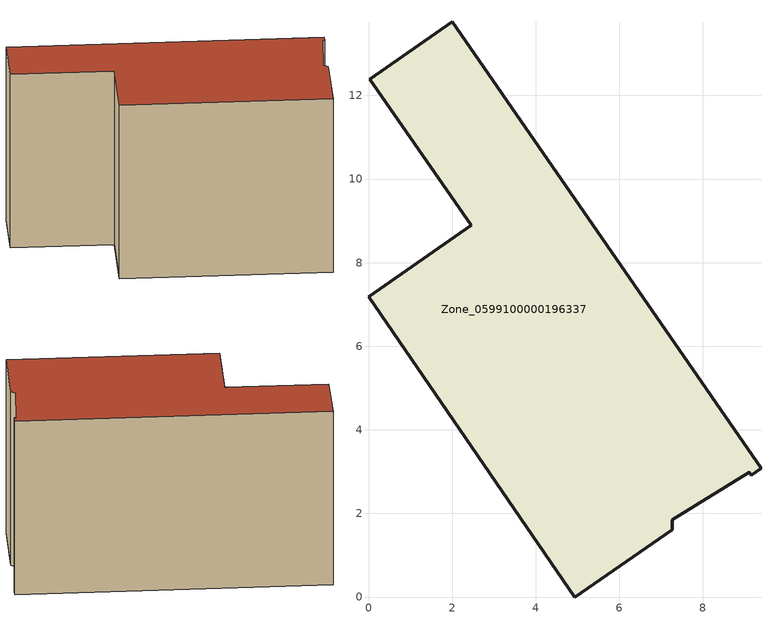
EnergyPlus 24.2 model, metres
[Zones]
Zone_0599100000196337
 floor ground (C_G): 9.15,2.92 9.11,2.98 7.27,1.85 7.26,1.61 4.94,0 0,7.18 2.46,8.89 0.03,12.39 2,13.76 9.39,3.08 z0
 wall outside (C_F): 0,7.18 4.94,0 7.26,1.61 7.27,1.85 9.11,2.98 9.15,2.92 9.39,3.08 2,13.76 0.03,12.39 2.46,8.89 0,7.18 z0:7.98
 roof outside (C_R): 9.11,2.98 9.15,2.92 9.39,3.08 2,13.76 0.03,12.39 2.46,8.89 0,7.18 4.94,0 7.26,1.61 7.27,1.85 z7.98
[BUILDING]
Pand.0599100000196337: North Axis=0; Terrain=City; Loads Convergence Tolerance Value=0.04; Temperature Convergence Tolerance Value=0.4; Solar Distribution=FullExterior; Maximum Number of Warmup Days=25; Minimum Number of Warmup Days=1
[Site:Location]
Rotterdam.The.Hague.AP_ZH_NLD Design_Conditions: Latitude=51.96; Longitude=4.45; Time Zone=1; Elevation=-4.5
[SITE:GROUNDTEMPERATURE:BUILDINGSURFACE]
18, 18, 18, 18, 18, 18, 18, 18, 18, 18, 18, 18
[MATERIAL] Thermal Absorptance=0.9; Solar Absorptance=0.7; Visible Absorptance=0.7
Name | Roughness | Thickness | Conductivity | Density | Specific Heat
G.TI.1975-1991 | MediumSmooth | 0.15 | 0.288461 | 540 | 1210
F.TI.1975-1991 | Rough | 0.3 | 0.230769 | 1920 | 840
R.TI.1975-1991 | MediumRough | 0.2 | 0.153846 | 1500 | 1000
[CONSTRUCTION]
C_G: G.TI.1975-1991
C_F: F.TI.1975-1991
C_R: R.TI.1975-1991
[ZONE]
Zone_0599100000196337: Type=1; Multiplier=1; Ceiling Height=Autocalculate; Volume=Autocalculate; Floor Area=autocalculate; Part of Total Floor Area=Yes
[ZONEINFILTRATION:DESIGNFLOWRATE]
Infil_Zone_0599100000196337: Zone or ZoneList or Space or SpaceList=Zone_0599100000196337; Schedule=AlwaysOn; Design Flow Rate Calculation Method=Flow/Area; Flow Rate per Floor Area=0.003; Constant Term Coefficient=1; Temperature Term Coefficient=0; Velocity Term Coefficient=0; Velocity Squared Term Coefficient=0
[HVACTEMPLATE:ZONE:IDEALLOADSAIRSYSTEM]
Zone_0599100000196337: Maximum Heating Supply Air Temperature=50; Minimum Cooling Supply Air Temperature=13; Maximum Heating Supply Air Humidity Ratio=0.0156; Minimum Cooling Supply Air Humidity Ratio=0.0077; Heating Limit=NoLimit; Cooling Limit=NoLimit; Dehumidification Control Type=ConstantSensibleHeatRatio; Cooling Sensible Heat Ratio=0.7; Dehumidification Setpoint=60; Humidification Control Type=None; Humidification Setpoint=30; Outdoor Air Method=None; Outdoor Air Flow Rate per Person=0.00944; Outdoor Air Flow Rate per Zone Floor Area=0; Outdoor Air Flow Rate per Zone=0; Demand Controlled Ventilation Type=None; Outdoor Air Economizer Type=NoEconomizer; Heat Recovery Type=None; Sensible Heat Recovery Effectiveness=0.7; Latent Heat Recovery Effectiveness=0.65
[ZONECONTROL:THERMOSTAT]
ThermostatControl_Zone_0599100000196337: Zone or ZoneList=Zone_0599100000196337; Control Type Schedule=DualSetpointControlType; Control 1=Thermostat_Zone_0599100000196337; Temperature Difference Between Cutout And Setpoint=0
[THERMOSTATSETPOINT:DUALSETPOINT]
Thermostat_Zone_0599100000196337: Heating Setpoint Temperature Schedule=HeatingSetpoint_Zone_0599100000196337; Cooling Setpoint Temperature Schedule=CoolingSetpoint_Zone_0599100000196337
[SCHEDULE:COMPACT]
HeatingSetpoint_Zone_0599100000196337: Through: 12/31, For: AllDays, Until: 24:00, 21
CoolingSetpoint_Zone_0599100000196337: Through: 12/31, For: AllDays, Until: 24:00, 24
DualSetpointControlType: Through: 12/31, For: AllDays, Until: 24:00, 4
AlwaysOn: Through: 12/31, For: AllDays, Until: 24:00, 1
